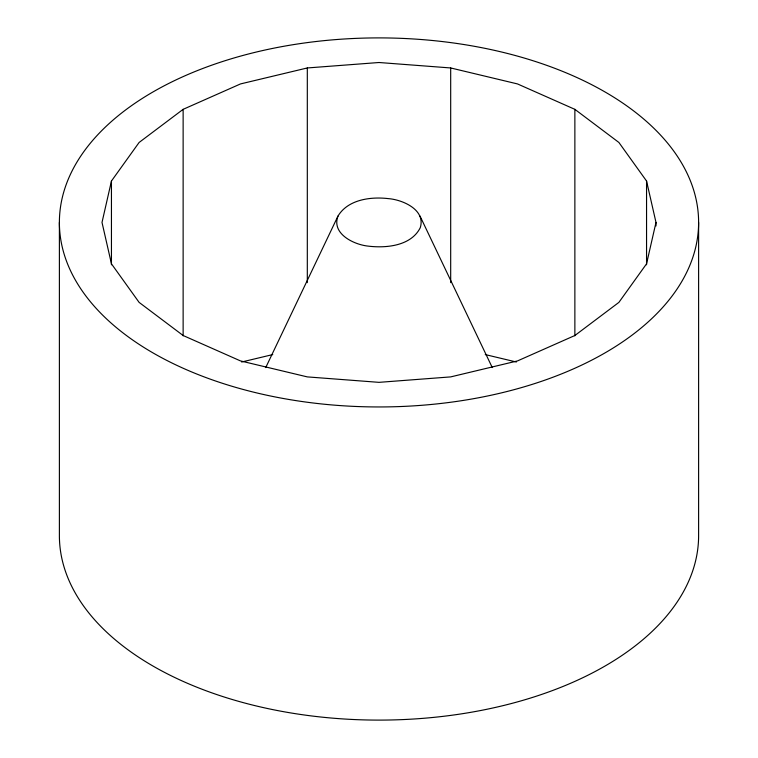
<?xml version="1.0" encoding="UTF-8"?>
<svg xmlns="http://www.w3.org/2000/svg" width="758" height="758" viewBox="0 0 758 758"><rect width="100%" height="100%" fill="white"/><g stroke="black" fill="none" stroke-linecap="round" stroke-linejoin="round"><path stroke-width="1.14" d="M111.445 181.029L102.008 222.426L111.445 263.812L139.112 302.385L183.133 335.51L240.504 360.922L307.312 376.897L379 382.345L450.688 376.897L517.496 360.922L574.867 335.51L618.888 302.385L646.555 263.812L655.992 222.426L646.555 181.029L618.888 142.466L574.867 109.342L517.496 83.93L450.688 67.955L379 62.507L307.312 67.955L240.504 83.93L183.133 109.342L139.112 142.466L111.445 181.029L111.445 264.779M337.983 216.077C331.322 233.635 353.55 244.531 368.009 246.104C386.258 248.359 411.092 245.952 420.254 227.732C425.93 209.89 402.763 199.695 388.2 198.605C370.491 196.54 347.922 199.553 337.983 216.077L265.736 367.564M241.65 362.011L272.757 354.573M485.243 354.573L516.35 362.011M420.017 216.077L492.264 367.564M698.611 222.426A319.611 184.526 0 0 1 219.195 382.231A319.611 184.526 0 0 1 219.195 62.62A319.611 184.526 0 0 1 698.611 222.426L698.611 535.574A319.611 184.526 0 0 1 379 720.1A319.611 184.526 0 0 1 59.389 535.574L59.389 222.426M655.992 222.426L655.992 225.96M646.555 181.029L646.555 264.779M574.867 109.342L574.867 335.803M450.688 67.955L450.688 282.62M307.312 67.955L307.312 282.62M183.133 109.342L183.133 335.803"/></g></svg>
